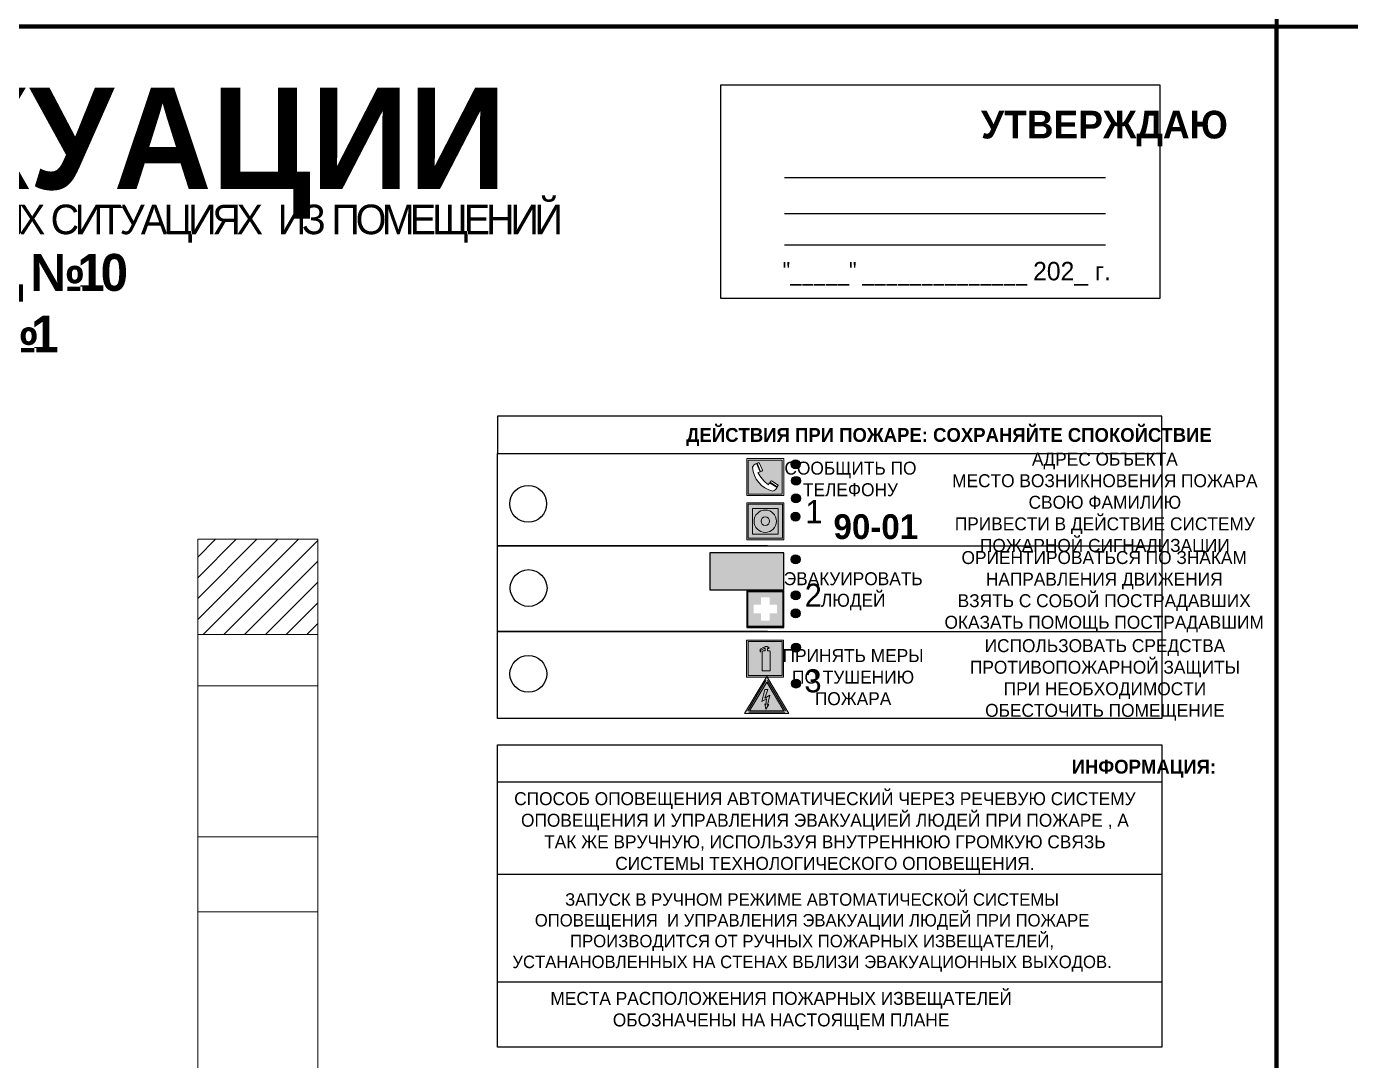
# Model space of a CAD drawing. Header units: millimetres. Extents: x 13810 to 67229, y 12374 to 21950.
# Drawn here: x 31018.7 to 31305.3, y 18863.2 to 19087 of the extents above; entities that cross this region are included whole.
import ezdxf

# ---------------------------------------------------------------- set-up
doc = ezdxf.new("R2010")
doc.units = ezdxf.units.MM
doc.styles.add('обычный', font='arial.ttf')

# ---------------------------------------------------------------- blocks, each defined once
blk = doc.blocks.new('A$C3E6D3DDE')
at = {"lineweight": 5}
h = blk.add_hatch(color=40, dxfattribs=at)
h.paths.add_polyline_path([(24.1, 1.45), (16.46, -11.35), (31.74, -11.35)])
h.paths.add_polyline_path([(24.09, -0.46), (30.03, -10.41), (18.14, -10.41)], flags=16)
h.paths.add_polyline_path([(24.54, -3.08), (23.41, -6.02), (25.13, -5.01), (24.33, -8.5), (24.82, -8.27), (23.79, -9.86), (23.4, -8.04), (23.8, -8.43), (24.04, -6.29), (22.39, -7.25), (23.44, -3.08)], flags=0)
h = blk.add_hatch(color=256, dxfattribs=at)
h.paths.add_polyline_path([(24.37, 0.03, 0.567511), (23.82, 0.03), (17.59, -10.4, 0.582454), (17.86, -10.88), (30.32, -10.88, 0.582149), (30.6, -10.4)])
h.paths.add_polyline_path([(24.09, -0.46), (18.14, -10.41), (30.03, -10.41)], flags=16)
h.paths.add_polyline_path([(24.54, -3.08), (23.41, -6.02), (25.13, -5.01), (24.33, -8.5), (24.82, -8.27), (23.79, -9.86), (23.4, -8.04), (23.8, -8.43), (24.04, -6.29), (22.39, -7.25), (23.44, -3.08)], flags=0)
h = blk.add_hatch(color=40, dxfattribs=at)
h.paths.add_polyline_path([(24.09, -0.46), (18.14, -10.41), (30.03, -10.41)])
h.paths.add_polyline_path([(24.82, -8.27), (23.79, -9.86), (23.4, -8.04), (23.8, -8.43), (24.04, -6.29), (22.39, -7.25), (23.44, -3.08), (24.54, -3.08), (23.41, -6.02), (25.13, -5.01), (24.33, -8.5)], flags=16)
at = {"color": 40, "lineweight": 5}
for p, q in [((16.46, -11.35), (24.1, 1.45)), ((24.1, 1.45), (31.74, -11.35))]:
    blk.add_line(p, q, dxfattribs=at)
at = {"lineweight": 5}
for p, q in [((17.59, -10.4), (23.82, 0.03)), ((24.37, 0.03), (30.6, -10.4)), ((18.14, -10.41), (24.09, -0.46)), ((23.44, -3.08), (22.39, -7.25)), ((23.41, -6.02), (24.54, -3.08)), ((24.54, -3.08), (23.44, -3.08)), ((24.09, -0.46), (30.03, -10.41)), ((22.39, -7.25), (24.04, -6.29)), ((23.8, -8.43), (23.4, -8.04)), ((23.4, -8.04), (23.79, -9.86)), ((25.13, -5.01), (23.41, -6.02)), ((23.79, -9.86), (24.82, -8.27)), ((24.04, -6.29), (23.8, -8.43)), ((24.33, -8.5), (25.13, -5.01)), ((24.82, -8.27), (24.33, -8.5)), ((17.86, -10.88), (30.32, -10.88)), ((18.14, -10.41), (30.03, -10.41))]:
    blk.add_line(p, q, dxfattribs=at)
at = {"color": 50, "lineweight": 5}
blk.add_line((31.74, -11.35), (16.46, -11.35), dxfattribs=at)
blk = doc.blocks.new('A$C456E1F9C')
at = {"lineweight": 5}
h = blk.add_hatch(color=242, dxfattribs=at)
h.paths.add_polyline_path([(0.51, -1.47), (0.51, -13.26), (12.29, -13.26), (12.29, -1.47)])
h.paths.add_polyline_path([(5.42, -4.95, -0.254479), (4.78, -5.4), (3.52, -2.53, -0.209735), (4.23, -2.4)], flags=16)
h.paths.add_polyline_path([(8.53, -8.6), (10.87, -10.17), (10.54, -10.76), (8.03, -9.13, -0.192251)], flags=16)
h.paths.add_polyline_path([(4.61, -5.49, 0.005518), (3.87, -5.72, 0.128647), (7.49, -10.01, 0.00809), (7.83, -9.33), (10.47, -10.97, -0.16736), (8.99, -12.25, -0.327862), (1.95, -3.95, -0.166952), (3.36, -2.62)], flags=16)
at = {"color": 242, "lineweight": 5}
for p, q in [((0, -13.77), (0, -0.97)), ((12.8, -0.97), (0, -0.97)), ((4.61, -5.49), (3.36, -2.62)), ((3.52, -2.53), (4.78, -5.4)), ((4.23, -2.4), (5.42, -4.95)), ((12.8, -13.77), (12.8, -0.97)), ((8.03, -9.13), (10.54, -10.76)), ((10.81, -10.12), (8.53, -8.6)), ((7.83, -9.33), (10.47, -10.97)), ((10.54, -10.76), (10.8, -10.3)), ((10.8, -10.3), (10.81, -10.12)), ((0, -13.77), (12.8, -13.77))]:
    blk.add_line(p, q, dxfattribs=at)
blk.add_lwpolyline([(0.51, -1.47), (12.29, -1.47), (12.29, -13.26), (0.51, -13.26)], close=True, dxfattribs=at)
for centre, radius, start, end in [((4.59, -5.34), 2.99, 114.2845, 152.1974), ((11.12, -3.31), 9.19, 183.9915, 256.6009), ((4.02, -3.27), 0.891, 76.3284, 123.7092), ((14.98, -39.1), 35.17, 107.1487, 108.4135), ((13.86, -0.94), 11.08, 205.5536, 234.8762), ((4.68, -4.59), 0.824, 276.9621, 334.0723), ((8.94, -9.5), 0.989, 114.4092, 157.9388), ((-13.31, 0.8), 23.44, 332.5487, 334.4027), ((7.87, -9.46), 3, 291.9291, 329.9329)]:
    blk.add_arc(centre, radius, start, end, dxfattribs=at)
blk = doc.blocks.new('A$C54414219')
at = {"true_color": 0xffffff}
h = blk.add_hatch(color=7, dxfattribs=at)
h.paths.add_polyline_path([(2.39, -9.45), (2.39, -18.3), (11.23, -18.3), (11.23, -9.45)], flags=0)
h.paths.add_polyline_path([(10.71, -13.87, -1), (2.92, -13.87, -1)], flags=0)
h.paths.add_polyline_path([(8.3, -13.87, -1), (5.33, -13.87, -1)], flags=0)
h.paths.add_polyline_path([(0.41, -7.47), (0.41, -20.27), (13.21, -20.27), (13.21, -7.47)])
h.paths.add_polyline_path([(0.92, -19.77), (12.71, -19.77), (12.71, -7.98), (0.92, -7.98)], flags=16)
h.paths.add_polyline_path([(11.23, -9.45), (11.23, -18.3), (2.39, -18.3), (2.39, -9.45)], flags=0)
at = {"lineweight": 5}
h = blk.add_hatch(color=242, dxfattribs=at)
h.paths.add_polyline_path([(12.71, -7.98), (0.92, -7.98), (0.92, -19.77), (12.71, -19.77)])
h.paths.add_polyline_path([(11.23, -18.3), (2.39, -18.3), (2.39, -9.45), (11.23, -9.45)], flags=16)
h.paths.add_polyline_path([(10.71, -13.87, -1), (2.92, -13.87, -1)], flags=0)
h.paths.add_polyline_path([(8.3, -13.87, -1), (5.33, -13.87, -1)], flags=0)
at = {"true_color": 0xffffff}
h = blk.add_hatch(color=7, dxfattribs=at)
h.paths.add_polyline_path([(2.39, -9.45), (2.39, -18.3), (11.23, -18.3), (11.23, -9.45)])
h.paths.add_polyline_path([(10.71, -13.87, -1), (2.92, -13.87, -1)], flags=16)
h.paths.add_polyline_path([(8.3, -13.87, -1), (5.33, -13.87, -1)], flags=0)
at = {"lineweight": 5}
h = blk.add_hatch(color=242, dxfattribs=at)
h.paths.add_polyline_path([(2.92, -13.87, 1), (10.71, -13.87, 1)])
h.paths.add_polyline_path([(8.3, -13.87, -1), (5.33, -13.87, -1)], flags=16)
at = {"color": 242, "lineweight": 5}
for p, q in [((0.41, -20.27), (0.41, -7.47)), ((0.41, -7.47), (13.21, -7.47)), ((0.41, -7.47), (13.21, -7.47)), ((13.21, -20.27), (13.21, -7.47)), ((0.41, -20.27), (13.21, -20.27))]:
    blk.add_line(p, q, dxfattribs=at)
for points in [[(0.92, -7.98), (12.71, -7.98), (12.71, -19.77), (0.92, -19.77)], [(2.39, -9.45), (11.23, -9.45), (11.23, -18.3), (2.39, -18.3)]]:
    blk.add_lwpolyline(points, close=True, dxfattribs=at)
for radius in [3.89, 1.49]:
    blk.add_circle((6.81, -13.87), radius, dxfattribs=at)
blk = doc.blocks.new('A$C32E8229D')
at = {"true_color": 0xffffff}
blk.add_hatch(color=7, dxfattribs=at).paths.add_polyline_path([(0, 0), (0, -8), (16, -8), (16, 0)])
h = blk.add_hatch(color=126)
h.paths.add_polyline_path([(0.2, -0.2), (15.8, -0.2), (15.8, -7.8), (0.2, -7.8)])
h.paths.add_polyline_path([(13.49, -2.05), (12.08, -2.05), (11.37, -2.63, 0.162397), (11.29, -2.84), (11.29, -3.63), (10.35, -3.63), (10.35, -4.05), (11.68, -4.05), (11.68, -3.48), (12.26, -4.28), (11.29, -5.1), (11.29, -6.78), (11.85, -6.78), (11.85, -5.44), (12.8, -4.64), (12.8, -5.94), (14.46, -5.94), (14.46, -5.39), (13.45, -5.39), (13.45, -3.97), (12.46, -2.59), (13.15, -2.59), (13.69, -3.34), (14.18, -3)], flags=16)
h.paths.add_polyline_path([(10.74, -1.82, 1), (11.8, -1.82, 1)], flags=16)
h.paths.add_polyline_path([(9.39, -3.59), (5.99, -3.59), (6.56, -3.03), (5.91, -3.03), (5.1, -3.83), (5.91, -4.64), (6.56, -4.64), (5.99, -4.09), (9.39, -4.09)], flags=16)
h.paths.add_polyline_path([(4.29, -1.08), (1.72, -1.08), (1.72, -6.6), (4.29, -6.6)], flags=16)
at = {"color": 126}
blk.add_lwpolyline([(16, -8), (0, -8), (0, 0), (16, 0)], close=True, dxfattribs=at)
blk = doc.blocks.new('A$C18900ED3')
h = blk.add_hatch(color=126)
h.paths.add_polyline_path([(-0.18, -0.18), (-7.02, -0.18), (-7.02, -7.02), (-0.18, -7.02)])
h.paths.add_polyline_path([(-5.89, -4.46), (-5.89, -2.77), (-4.46, -2.77), (-4.46, -1.31), (-2.77, -1.31), (-2.77, -2.77), (-1.33, -2.77), (-1.33, -4.46), (-2.77, -4.46), (-2.77, -5.89), (-4.46, -5.89), (-4.46, -4.46)], flags=16)
at = {"color": 126}
for p, q in [((-7.2, 0), (-7.2, -7.2)), ((0, 0), (-7.2, 0)), ((0, -7.2), (0, 0)), ((-7.02, -7.02), (-7.02, -0.18)), ((-7.02, -0.18), (-0.18, -0.18)), ((-0.18, -0.18), (-0.18, -7.02)), ((-7.2, -7.2), (0, -7.2)), ((-0.18, -7.02), (-7.02, -7.02))]:
    blk.add_line(p, q, dxfattribs=at)
blk = doc.blocks.new('A$C3AD82952')
at = {"true_color": 0xf5f5ff}
h = blk.add_hatch(color=7, dxfattribs=at)
h.dxf.hatch_style = 1
h.paths.add_polyline_path([(8.21, 8.73, 0.414214), (7.89, 9.05), (7.22, 9.05), (7.22, 9.92), (7.59, 9.92, 1), (7.57, 10.36), (7.22, 10.36), (7.22, 10.6), (6.43, 10.6), (6.43, 10.36), (6.01, 10.36), (4.74, 9.59), (4.74, 8.69), (4.98, 8.73), (4.98, 9.26), (6.12, 9.91), (6.43, 9.91), (6.43, 9.05), (5.76, 9.05, 0.414214), (5.44, 8.73), (5.44, 2.2), (8.21, 2.2)], flags=0)
h.paths.add_polyline_path([(12.8, 12.8), (0, 12.8), (0, 0), (12.8, 0)])
h.paths.add_polyline_path([(0.51, 12.29), (12.29, 12.29), (12.29, 0.51), (0.51, 0.51)], flags=16)
h.paths.add_polyline_path([(4.74, 9.59), (6.01, 10.36), (6.43, 10.36), (6.43, 10.6), (7.22, 10.6), (7.22, 10.36), (7.59, 10.36, -0.94586), (7.59, 9.92), (7.22, 9.92), (7.22, 9.05), (7.89, 9.05, -0.414214), (8.21, 8.73), (8.21, 2.2), (5.44, 2.2), (5.44, 8.73, -0.414214), (5.76, 9.05), (6.43, 9.05), (6.43, 9.91), (6.12, 9.91), (4.98, 9.26), (4.98, 8.73), (4.74, 8.69)], flags=0)
h = blk.add_hatch(color=242)
h.dxf.hatch_style = 1
h.paths.add_polyline_path([(12.29, 12.29), (0.51, 12.29), (0.51, 0.51), (12.29, 0.51)])
h.paths.add_polyline_path([(4.74, 8.69), (4.74, 9.59), (6.01, 10.36), (6.43, 10.36), (6.43, 10.6), (7.22, 10.6), (7.22, 10.36), (7.59, 10.36, -0.94586), (7.59, 9.92), (7.22, 9.92), (7.22, 9.05), (7.89, 9.05, -0.414214), (8.21, 8.73), (8.21, 2.2), (5.44, 2.2), (5.44, 8.73, -0.414214), (5.76, 9.05), (6.43, 9.05), (6.43, 9.91), (6.12, 9.91), (4.98, 9.26), (4.98, 8.73)], flags=16)
h = blk.add_hatch(color=7, dxfattribs=at)
h.dxf.hatch_style = 1
h.paths.add_polyline_path([(8.21, 8.73, 0.414214), (7.89, 9.05), (7.22, 9.05), (7.22, 9.92), (7.59, 9.92, 1), (7.57, 10.36), (7.22, 10.36), (7.22, 10.6), (6.43, 10.6), (6.43, 10.36), (6.01, 10.36), (4.74, 9.59), (4.74, 8.69), (4.98, 8.73), (4.98, 9.26), (6.12, 9.91), (6.43, 9.91), (6.43, 9.05), (5.76, 9.05, 0.414214), (5.44, 8.73), (5.44, 2.2), (8.21, 2.2)])
at = {"color": 242, "lineweight": 5}
for p, q in [((0, 0), (0, 12.8)), ((0, 12.8), (12.8, 12.8)), ((6.01, 10.36), (4.74, 9.59)), ((4.74, 9.59), (4.74, 8.69)), ((4.98, 9.26), (6.12, 9.91)), ((4.98, 8.73), (4.98, 9.26)), ((6.01, 10.36), (6.43, 10.36)), ((6.12, 9.91), (6.43, 9.91)), ((7.22, 10.6), (6.43, 10.6)), ((6.43, 10.6), (6.43, 10.36)), ((6.43, 9.91), (6.43, 9.05)), ((7.22, 10.36), (7.22, 10.6)), ((7.59, 10.36), (7.22, 10.36)), ((7.22, 9.05), (7.22, 9.92)), ((7.59, 9.92), (7.22, 9.92)), ((12.8, 0), (12.8, 12.8)), ((4.74, 8.69), (4.98, 8.73)), ((5.44, 2.2), (5.44, 8.73)), ((5.76, 9.05), (6.43, 9.05)), ((7.89, 9.05), (7.22, 9.05)), ((8.21, 2.2), (8.21, 8.73)), ((0, 0), (12.8, 0)), ((5.44, 2.2), (8.21, 2.2))]:
    blk.add_line(p, q, dxfattribs=at)
blk.add_lwpolyline([(0.51, 12.29), (12.29, 12.29), (12.29, 0.51), (0.51, 0.51)], close=True, dxfattribs=at)
for centre, radius, start, end in [((7.58, 10.14), 0.223, 273.1875, 86.8125), ((5.76, 8.73), 0.32, 90, 180), ((7.89, 8.73), 0.32, 0, 90)]:
    blk.add_arc(centre, radius, start, end, dxfattribs=at)

msp = doc.modelspace()

# ---------------------------------------------------------------- hatches: boundary and pattern name
at = {"lineweight": 0}
h = msp.add_hatch(color=256, dxfattribs=at)
h.dxf.hatch_style = 1
h.paths.add_polyline_path([(31184.23, 18992.27, 1), (31186.16, 18992.27, 1)])
h = msp.add_hatch(color=256, dxfattribs=at)
h.dxf.hatch_style = 1
h.paths.add_polyline_path([(31184.33, 18988.69, 1), (31186.26, 18988.69, 1)])
h = msp.add_hatch(color=256, dxfattribs=at)
h.dxf.hatch_style = 1
h.paths.add_polyline_path([(31184.29, 18984.88, 1), (31186.23, 18984.88, 1)])
h = msp.add_hatch(color=256, dxfattribs=at)
h.dxf.hatch_style = 1
h.paths.add_polyline_path([(31184.21, 18980.95, 1), (31186.14, 18980.95, 1)])
at = {"lineweight": 0, "true_color": 0x000000}
h = msp.add_hatch(dxfattribs=at)
h.set_pattern_fill('ANSI31', color=18)
h.set_pattern_definition([(45, (12374.4972, -463.4304), (-2.24506403, 2.24506403), [])])
h.paths.add_polyline_path([(31081.79, 18976.03), (31055.76, 18976.03), (31055.76, 18955.4), (31081.79, 18955.4)])
at = {"lineweight": 0}
h = msp.add_hatch(color=256, dxfattribs=at)
h.dxf.hatch_style = 1
h.paths.add_polyline_path([(31184.22, 18971.68, 1), (31186.15, 18971.68, 1)])
h = msp.add_hatch(color=256, dxfattribs=at)
h.dxf.hatch_style = 1
h.paths.add_polyline_path([(31184.26, 18963.9, 1), (31186.2, 18963.9, 1)])
h = msp.add_hatch(color=256, dxfattribs=at)
h.dxf.hatch_style = 1
h.paths.add_polyline_path([(31184.26, 18960, 1), (31186.19, 18960, 1)])
h = msp.add_hatch(color=256, dxfattribs=at)
h.dxf.hatch_style = 1
h.paths.add_polyline_path([(31184.31, 18952.58, 1), (31186.25, 18952.58, 1)])
h = msp.add_hatch(color=256, dxfattribs=at)
h.dxf.hatch_style = 1
h.paths.add_polyline_path([(31184.32, 18944.81, 1), (31186.25, 18944.81, 1)])

# ---------------------------------------------------------------- linework, layer by layer
at = {"color": 2, "lineweight": 100}
for points in [[(30689.29, 19482.03), (31289.29, 19482.03), (31289.29, 19087.03), (30689.29, 19087.03)], [(30689.29, 19087.03), (31289.29, 19087.03), (31289.29, 18692.03), (30689.29, 18692.03)], [(31289.29, 19087.03), (31889.29, 19087.03), (31889.29, 18692.03), (31289.29, 18692.03)]]:
    msp.add_lwpolyline(points, close=True, dxfattribs=at)
for points in [[(31169.01, 19074.39), (31264.01, 19074.39), (31264.01, 19028.18), (31169.01, 19028.18)], [(31120.68, 18994.63), (31264.45, 18994.63), (31264.45, 19002.68), (31120.68, 19002.68)], [(31120.68, 18994.63), (31264.45, 18994.63), (31264.45, 18937.23), (31120.68, 18937.23)]]:
    msp.add_lwpolyline(points, close=True)
for points in [[(31182.76, 19054.34), (31252.29, 19054.34)], [(31182.76, 19046.58), (31252.29, 19046.58)], [(31182.76, 19039.79), (31252.29, 19039.79)], [(31179.1, 18974.63), (31120.68, 18974.63), (31264.45, 18974.63)], [(31179.1, 18956.06), (31120.68, 18956.06), (31264.45, 18956.06)]]:
    msp.add_lwpolyline(points)
at = {"lineweight": 0}
for points in [[(31081.79, 18976.03), (31081.79, 18955.4), (31055.76, 18955.4), (31055.76, 18976.03)], [(31081.79, 18955.4), (31081.79, 18944.3), (31055.76, 18944.3), (31055.76, 18955.4)], [(31081.79, 18944.3), (31081.79, 18911.61), (31055.76, 18911.61), (31055.76, 18944.3)], [(31081.79, 18911.61), (31081.79, 18895.36), (31055.76, 18895.36), (31055.76, 18911.61)], [(31081.79, 18895.36), (31081.79, 18858.26), (31055.76, 18858.26), (31055.76, 18895.36)]]:
    msp.add_lwpolyline(points, close=True, dxfattribs=at)
at = {"color": 0}
msp.add_lwpolyline([(31120.68, 18931.57), (31264.45, 18931.57), (31264.45, 18866.12), (31120.68, 18866.12)], close=True, dxfattribs=at)
for points in [[(31120.68, 18923.52), (31264.45, 18923.52)], [(31120.68, 18903.52), (31264.45, 18903.52)], [(31120.68, 18880.27), (31264.45, 18880.27)]]:
    msp.add_lwpolyline(points, dxfattribs=at)
for centre, radius in [((31185.19, 18992.27), 0.966), ((31185.3, 18988.69), 0.966), ((31127.31, 18983.71), 3.98), ((31185.26, 18984.88), 0.966), ((31185.18, 18980.95), 0.966), ((31185.19, 18971.68), 0.966), ((31127.4, 18965.48), 3.98), ((31185.23, 18963.9), 0.966), ((31185.22, 18960), 0.966), ((31185.28, 18952.58), 0.966), ((31127.34, 18946.9), 3.98), ((31185.29, 18944.81), 0.966)]:
    msp.add_circle(centre, radius)

# ---------------------------------------------------------------- block references
for name, p, xscale, yscale, zscale in [('A$C456E1F9C', (31174.64, 18994.09), 0.625, 0.625, 0.625), ('A$C54414219', (31174.38, 18988.6), 0.625, 0.625, 0.625), ('A$C18900ED3', (31182.64, 18964.96), 1.111111111007631, 1.111111111007631, 1.111111111007631), ('A$C3AD82952', (31174.59, 18946.22), 0.625, 0.625, 0.625), ('A$C3E6D3DDE', (31163.88, 18945.42), 0.625, 0.625, 0.625)]:
    msp.add_blockref(name, p, dxfattribs=dict(xscale=xscale, yscale=yscale, zscale=zscale))
at = {"xscale": -1}
msp.add_blockref('A$C32E8229D', (31182.64, 18973.11), dxfattribs=at)

# ---------------------------------------------------------------- texts
at = {"lineweight": 0, "style": 'обычный'}
for s, insert, char_height, width, attachment_point in [('{\\fProxima Nova Rg|b1|i0|c204|p2;ПЛАН ЭВАКУАЦИИ}', (30845.42, 19073.82), 22, 493.8901, 1), ('\\pi-18,l18,t18;{\\fProxima Nova Rg|b1|i0|c204|p2;УТВЕРЖДАЮ\\H1.1997x; }', (31252.05, 19064.92), 6, 126.6484, 5), ('{\\fArial Narrow|b0|i0|c204|p34;"_____" ______________ \\fProxima Nova Rg|b0|i0|c204|p2;202_ г. }', (31217.91, 19033.5), 4, 78.6503, 5), ('{\\fProxima Nova Rg|b1|i0|c204|p2;ДЕЙСТВИЯ ПРИ ПОЖАРЕ: СОХРАНЯЙТЕ СПОКОЙСТВИЕ\\H1.6644x; }', (31218.4, 18998.18), 3, 175.1736, 5), ('\\pi-8.4,l8.4,t8.4;{\\fProxima Nova Rg|b0|i0|c204|p2;АДРЕС ОБЪЕКТА\\PМЕСТО ВОЗНИКНОВЕНИЯ ПОЖАРА \\PСВОЮ ФАМИЛИЮ\\PПРИВЕСТИ В ДЕЙСТВИЕ СИСТЕМУ \\PПОЖАРНОЙ СИГНАЛИЗАЦИИ}', (31252.14, 18983.64), 2.8, 126.6484, 5), ('{\\fProxima Nova Rg|b0|i0|c204|p2;СООБЩИТЬ ПО \\PТЕЛЕФОНУ}', (31197.07, 18989.08), 2.8, 126.6484, 5), ('{\\fProxima Nova Rg|b0|i0|c204|p2;1\\H1.1667x; }', (31189.17, 18982.02), 5, 126.6484, 5), ('{\\fProxima Nova Rg|b1|i0|c204|p2;\\H1.0714x;90-01\\fProxima Nova Rg|b0|i0|c204|p2;\\H0.93331x; \\H1.3449x; }', (31202.56, 18978.73), 5, 126.6484, 5), ('\\pi-8.4,l8.4,t8.4;{\\fProxima Nova Rg|b0|i0|c204|p2;ОРИЕНТИРОВАТЬСЯ ПО ЗНАКАМ \\PНАПРАВЛЕНИЯ ДВИЖЕНИЯ\\PВЗЯТЬ С СОБОЙ ПОСТРАДАВШИХ\\PОКАЗАТЬ ПОМОЩЬ ПОСТРАДАВШИМ}', (31252, 18964.67), 2.8, 126.6484, 5), ('{\\fProxima Nova Rg|b0|i0|c204|p2;ЭВАКУИРОВАТЬ \\PЛЮДЕЙ}', (31197.67, 18964.76), 2.8, 126.6484, 5), ('{\\fProxima Nova Rg|b0|i0|c204|p2;2\\H1.1967x; }', (31189.02, 18963.93), 5, 126.6484, 5), ('\\pi-8.4,l8.4,t8.4;{\\fProxima Nova Rg|b0|i0|c204|p2;ИСПОЛЬЗОВАТЬ СРЕДСТВА \\PПРОТИВОПОЖАРНОЙ ЗАЩИТЫ \\PПРИ НЕОБХОДИМОСТИ \\PОБЕСТОЧИТЬ ПОМЕЩЕНИЕ}', (31252.16, 18945.6), 2.8, 126.6484, 5), ('{\\fProxima Nova Rg|b0|i0|c204|p2;ПРИНЯТЬ МЕРЫ \\PПО ТУШЕНИЮ \\PПОЖАРА}', (31197.64, 18946.18), 2.8, 126.6484, 5), ('{\\fProxima Nova Rg|b0|i0|c204|p2;3\\H1.1967x; }', (31188.96, 18945.36), 5, 126.6484, 5), ('{\\fProxima Nova Rg|b1|i0|c204|p2;ИНФОРМАЦИЯ:\\H1.1997x; }', (31260.59, 18926.38), 3, 175.1736, 5), ('{\\fProxima Nova Rg|b0|i0|c204|p2;СПОСОБ ОПОВЕЩЕНИЯ АВТОМАТИЧЕСКИЙ ЧЕРЕЗ РЕЧЕВУЮ СИСТЕМУ ОПОВЕЩЕНИЯ И УПРАВЛЕНИЯ ЭВАКУАЦИЕЙ ЛЮДЕЙ ПРИ ПОЖАРЕ , А ТАК ЖЕ ВРУЧНУЮ, ИСПОЛЬЗУЯ ВНУТРЕННЮЮ ГРОМКУЮ СВЯЗЬ СИСТЕМЫ ТЕХНОЛОГИЧЕСКОГО ОПОВЕЩЕНИЯ.}', (31191.54, 18912.48), 2.8, 137.0334, 5), ('{\\fProxima Nova Rg|b0|i0|c204|p2;\\P\\pt8.1;ЗАПУСК В РУЧНОМ РЕЖИМЕ АВТОМАТИЧЕСКОЙ СИСТЕМЫ ОПОВЕЩЕНИЯ  И УПРАВЛЕНИЯ ЭВАКУАЦИИ ЛЮДЕЙ ПРИ ПОЖАРЕ ПРОИЗВОДИТСЯ ОТ РУЧНЫХ ПОЖАРНЫХ ИЗВЕЩАТЕЛЕЙ, УСТАНАНОВЛЕННЫХ НА СТЕНАХ ВБЛИЗИ ЭВАКУАЦИОННЫХ ВЫХОДОВ. }', (31188.76, 18893.18), 2.7, 131.4512, 5), ('\\pt8.4;{\\fProxima Nova Rg|b0|i0|c204|p2;\\PМЕСТА РАСПОЛОЖЕНИЯ ПОЖАРНЫХ ИЗВЕЩАТЕЛЕЙ ОБОЗНАЧЕНЫ НА НАСТОЯЩЕМ ПЛАНЕ}', (31182.06, 18876.26), 2.8, 118.5618, 5)]:
    msp.add_mtext(s, dxfattribs=dict(at, insert=insert, char_height=char_height, width=width, attachment_point=attachment_point))
at = {"color": 0, "lineweight": 0, "insert": (30996.44, 19043.08), "char_height": 8, "width": 449.2158, "attachment_point": 5, "style": 'обычный'}
msp.add_mtext('{\\fArial Black|b1|i0|c204|p34;\\H2x;\\T0.85;  \\fArial Narrow|b0|i0|c204|p34;\\H0.8x;\\W0.9;\\P\\fProxima Nova Rg|b0|i0|c204|p2;\\H0.5x;\\W1;\\C256;ПРИ ПОЖАРЕ  ИЛИ ДРУГИХ ЧРЕЗВЫЧАЙНЫХ СИТУАЦИЯХ  ИЗ ПОМЕЩЕНИЙ \\fProxima Nova Rg|b1|i0|c204|p2;\\H1.25x;\\PЦМТО: СКЛАД №10\\PВОРОТА №1}', dxfattribs=at)

doc.saveas('drawing.dxf')
